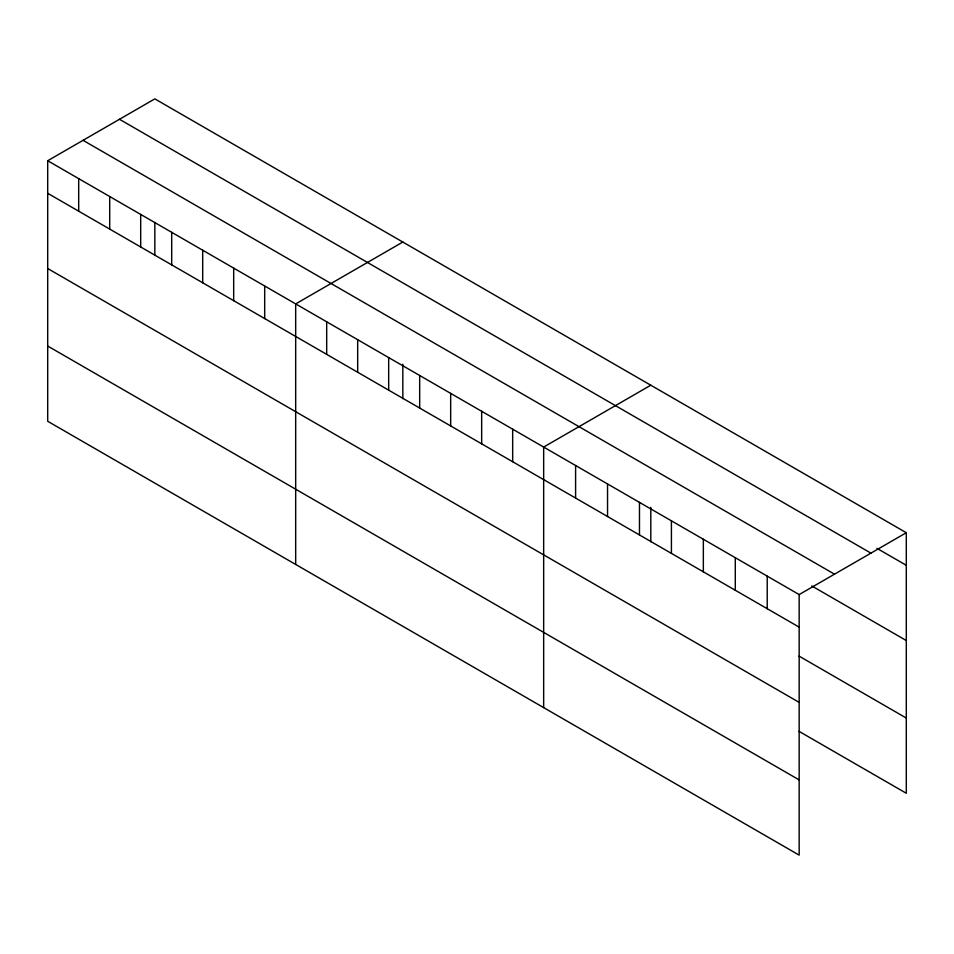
<?xml version="1.0" encoding="UTF-8"?>
<svg xmlns="http://www.w3.org/2000/svg" width="954" height="954" viewBox="0 0 954 954"><rect width="100%" height="100%" fill="white"/><g stroke="black" fill="none" stroke-linecap="round" stroke-linejoin="round"><path stroke-width="1.43" d="M47.7 160.737L799.166 594.581L799.166 855.13L47.7 421.274L47.7 160.737L154.834 98.87L906.3 532.726L906.3 793.263L798.987 731.313M402.826 242.042L295.68 303.909L295.68 564.446M650.807 385.213L543.661 447.068L543.661 707.618M799.166 594.581L906.3 532.726M876.917 548.323L906.3 565.293M119.488 119.286L870.942 553.141M83.058 140.321L834.511 574.177M811.771 585.947L906.3 640.528M47.7 193.292L799.166 627.148M798.987 656.078L906.3 718.04M47.7 268.527L799.166 702.382M47.7 346.04L799.166 779.895M767.219 576.144L767.219 608.712M735.284 557.708L735.284 590.264M703.348 539.272L703.348 571.828M671.413 520.824L671.413 553.392M650.807 507.373L650.807 541.812M639.478 502.388L639.478 534.956M607.543 483.952L607.543 516.519M575.596 465.516L575.596 498.071M512.668 429.181L512.668 461.736M481.663 411.281L481.663 443.848M450.67 393.382L450.67 425.949M419.677 375.482L419.677 408.05M402.826 364.201L402.826 398.641M388.672 357.595L388.672 390.15M357.678 339.696L357.678 372.263M326.685 321.796L326.685 354.363M264.687 286.009L264.687 318.564M233.682 268.11L233.682 300.677M202.689 250.21L202.689 282.778M171.696 232.323L171.696 264.878M154.834 222.461L154.834 255.469M140.691 214.423L140.691 246.979M109.698 196.524L109.698 229.091M78.693 178.625L78.693 211.192"/></g></svg>
